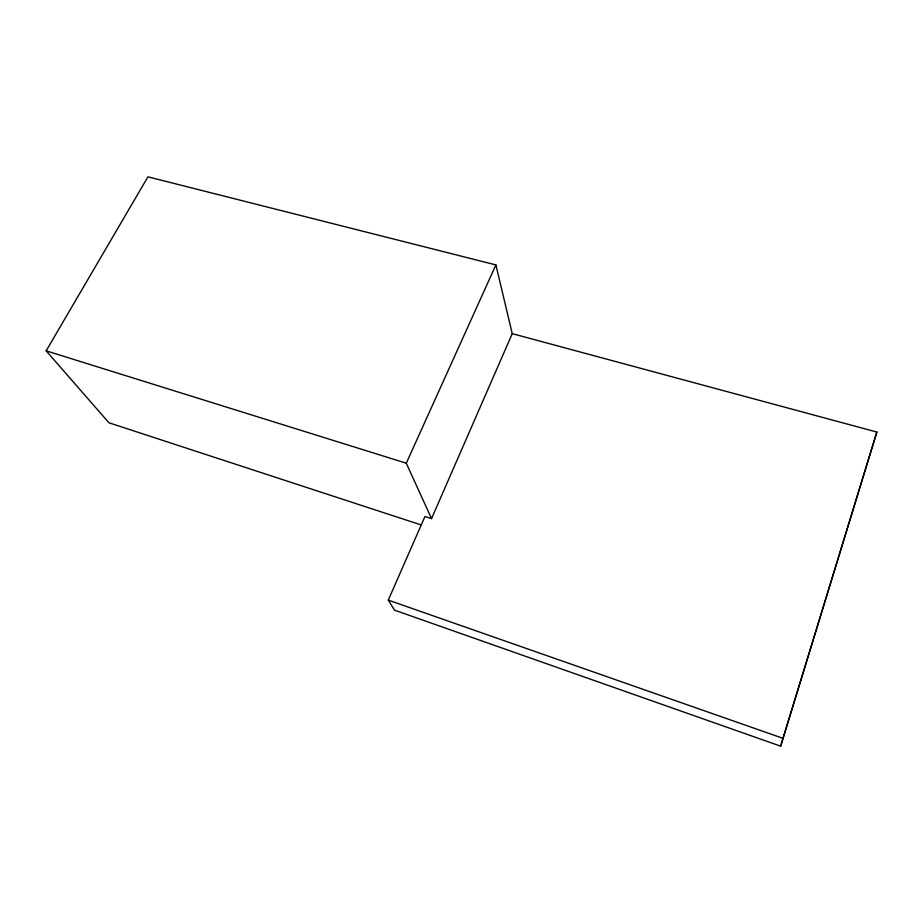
<?xml version="1.0" encoding="UTF-8"?>
<svg xmlns="http://www.w3.org/2000/svg" width="923" height="923" viewBox="0 0 923 923"><rect width="100%" height="100%" fill="white"/><g stroke="black" fill="none" stroke-linecap="round" stroke-linejoin="round"><path stroke-width="1.38" d="M512.253 333.653L431.549 518.611L424.961 516.476L388.283 600.112L394.49 610.149L780.639 746.165L876.85 432.056L512.253 333.653L495.882 264.913L147.934 176.835L46.15 350.832L108.949 422.792L420.726 524.795M876.85 432.056L780.639 746.165M431.549 518.611L406.293 463.208L495.882 264.913M46.15 350.832L406.293 463.208M388.283 600.112L782.658 738.204"/></g></svg>
